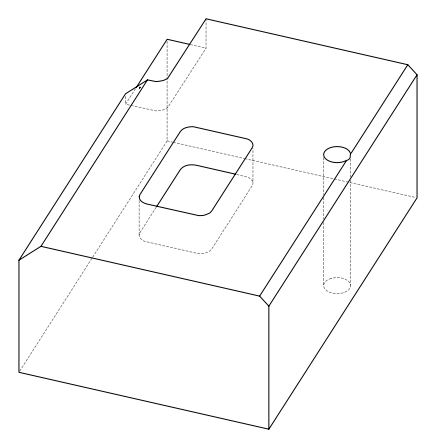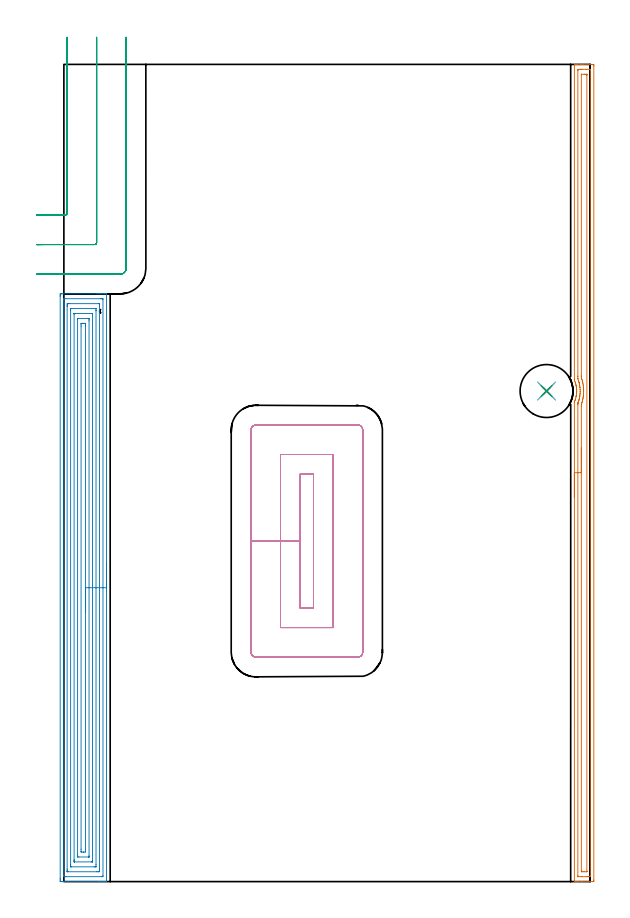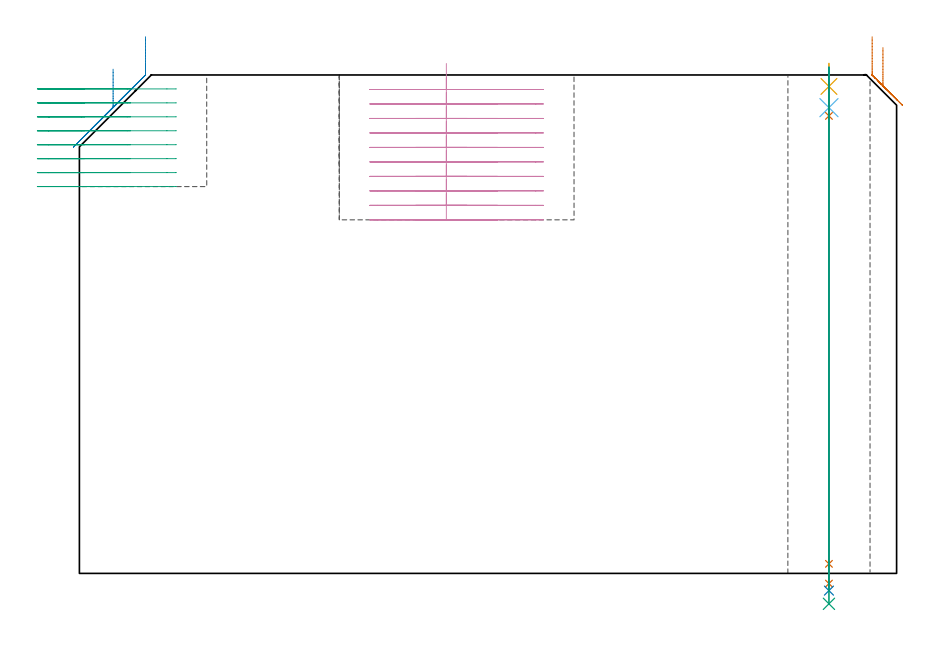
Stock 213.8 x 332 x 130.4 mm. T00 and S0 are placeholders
(PLAN: 9 operations, 6 tool changes, 42.5 min)
(1 AREA_MILL | FG_CHAMFER_SURFACE | UGT0205_001 | 8.19 min | 10365 mm3)
(2 AREA_MILL_1 | FG_CHAMFER_SURFACE_1 | UGT0205_001 | 13.69 min | 43617 mm3)
(3 MILL_CORNER_NOTCH_RECTANGULAR | CORNER_NOTCH_RECTANGULAR | NXT0201_012 | Follow Part, ap 4, ae 75% | 5.8 min | 88584 mm3)
(4 MILL_RECTANGULAR_POCKET | POCKET_RECTANGULAR_STRAIGHT | NXT0201_012 | Follow Part, ap 4, ae 75% | 13.08 min | 253390 mm3)
(5 SPOT_DRILL | STEP1HOLE | NXT0321_9005460120000 | 0.05 min | 217 mm3)
(6 DRILL_BLIND_HOLE_INTO_CENTER | STEP1HOLE | UGT0301_180 | 0.04 min | 102 mm3)
(7 GUN_DRILL_THROUGH_HOLE | STEP1HOLE | UGT0307_001 | 0.58 min | 2404 mm3)
(8 SPADE_DRILL_TO_ENLARGE_THROUGH_HOLE | STEP1HOLE | UGT0306_004 | 0.55 min | 15955 mm3)
(9 DRILL_TO_ENLARGE_THROUGH_HOLE | STEP1HOLE | UGT0301_052 | 0.56 min | 28651 mm3)
(TOOL UGT0205_001 | Chamfer Mill 20 x 3 x 45 deg. | D20 FL50 Z2)
(TOOL NXT0201_012 | ENDMILL 16mm [2P460-1600-NA 1630] | D16 FL38 Z6)
(TOOL NXT0321_9005460120000 | NC Spot Drill, 142deg, 12mm, Carbide, Uncoated | D12 PA142 FL30 Z2)
(TOOL UGT0301_180 | Twist Drill 5.7 mm | D5.7 PA118 FL55 Z2)
(TOOL UGT0307_001 | Gun Drill 5 mm | D5 PA130 FL24 Z1)
(TOOL UGT0306_004 | Spade Drill 13.5mm | D13.5 PA132 FL10 Z2)
(TOOL UGT0301_052 | Twist Drill 21.5 mm | D21.5 PA118 FL150 Z2)
(OP 1 AREA_MILL)
G17 G21 G94 G90
T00 M6
G54
G17 G0 G90 X207.4 Y156.132 S1061 M3
G43 Z140.4 H0
G94 G1 Y156.17 Z139.528 F250.
Y156.284 Z138.663
Y156.473 Z137.812
Y156.735 Z136.98
Y157.069 Z136.174
Y157.472 Z135.4
Y157.94 Z134.664
Y158.471 Z133.972
Y159.061 Z133.329
Y159.704 Z132.74
Y160.396 Z132.208
Y161.132 Z131.74
Y161.906 Z131.337
Y162.712 Z131.003
Y163.544 Z130.741
Y164.395 Z130.552
Y165.26 Z130.438
Y166.132 Z130.4
Y194.605
X207.404 Y194.896 Z130.389
X207.47 Y195.05 Z130.328
X207.482 Y195.079 Z130.316
X207.646 Y195.499 Z130.148
X207.715 Y195.692 Z130.082
X207.799 Y195.928 Z129.999
X207.94 Y196.393 Z129.858
X208.101 Y197.003 Z129.699
X208.124 Y197.122 Z129.676
X208.135 Y197.184 Z129.664
X208.15 Y197.269 Z129.646
X208.152 Y197.287 Z129.642
X208.223 Y197.716 Z129.572
X208.27 Y198.081 Z129.525
X208.281 Y198.163 Z129.515
X208.29 Y198.274 Z129.505
X208.321 Y198.609 Z129.478
X208.329 Y198.856 Z129.464
X208.333 Y198.916 Z129.462
X208.338 Y199.056 Z129.454
Y199.265 Z129.452
X208.339 Y199.503 Z129.453
X208.334 Y199.658 Z129.461
X208.33 Y199.731 Z129.463
X208.321 Y199.969 Z129.476
X208.316 Y200.045 Z129.484
X208.287 Y200.397 Z129.512
X208.228 Y200.843 Z129.569
X208.225 Y200.863 Z129.572
X208.127 Y201.444 Z129.672
X208.101 Y201.598 Z129.698
X208.067 Y201.736 Z129.732
X207.948 Y202.184 Z129.851
X207.814 Y202.63 Z129.984
X207.655 Y203.078 Z130.142
X207.472 Y203.544 Z130.325
X207.404 Y203.706 Z130.389
X207.4 Y204.438 Z130.4
Y331.821
X207.396 Y331.999 Z130.394
X207.743 Y332. Z130.057
X208.006 Z129.794
X208.71 Z129.085
X209.942 Z127.854
X210.47 Z127.324
X211.086 Z126.709
X214.606 Z123.191
X214.87 Y331.997 Z122.927
X215.292 Y331.99 Z122.506
X215.296 Y331.807 Z122.502
X215.299 Y331.374 Z122.501
Y0.626
X215.296 Y0.193 Z122.502
X215.292 Y0.01 Z122.506
X214.87 Y0. Z122.927
X210.47 Z127.324
X209.062 Z128.734
X208.71 Z129.085
X208.006 Z129.794
X207.745 Z130.055
X207.396 Y0.001 Z130.394
X207.4 Y0.179 Z130.4
Y166.132
X208.814 Z128.986
Y193.711
X208.817 Y194.105 Z128.983
X208.82 Y194.302 Z128.98
X208.822 Y194.348 Z128.978
X208.833 Y194.385 Z128.967
X208.857 Y194.456 Z128.943
X208.909 Y194.605 Z128.891
X209.085 Y195.118 Z128.715
X209.205 Y195.499 Z128.595
X209.255 Y195.669 Z128.545
X209.292 Y195.802 Z128.508
X209.444 Y196.393 Z128.356
X209.46 Y196.459 Z128.34
X209.471 Y196.514 Z128.329
X209.59 Y197.184 Z128.21
X209.604 Y197.273 Z128.196
X209.606 Y197.287 Z128.194
X209.695 Y198.075 Z128.105
X209.703 Y198.181 Z128.097
X209.746 Y198.917 Z128.054
X209.749 Y199.075 Z128.051
X209.739 Y199.817 Z128.061
X209.733 Y199.969 Z128.067
X209.671 Y200.78 Z128.129
X209.662 Y200.863 Z128.138
X209.59 Y201.391 Z128.21
X209.528 Y201.757 Z128.272
X209.522 Y201.791 Z128.278
X209.442 Y202.201 Z128.358
X209.362 Y202.535 Z128.438
X209.332 Y202.65 Z128.468
X209.23 Y203.016 Z128.57
X209.065 Y203.544 Z128.735
X208.831 Y204.228 Z128.969
X208.821 Y204.325 Z128.979
X208.819 Y204.438 Z128.981
X208.814 Y205.226 Z128.986
Y205.332
X208.815 Y329.48 Z128.985
X208.816 Y329.586 Z128.984
X208.821 Y329.971 Z128.979
X209.192 Y329.991 Z128.608
X209.59 Y329.997 Z128.21
X210.063 Y330. Z127.737
X210.47 Z127.33
X212.23 Z125.57
X213.583 Z124.217
X213.796 Y329.998 Z124.004
X213.83 Y329.996 Z123.97
X213.864 Y329.99 Z123.936
X213.879 Y329.983 Z123.921
X213.88 Y329.956 Z123.92
X213.885 Y329.693 Z123.915
Y2.52
X213.884 Y2.414 Z123.916
X213.879 Y2.029 Z123.921
X213.508 Y2.009 Z124.292
X213.11 Y2.003 Z124.69
X212.637 Y2. Z125.163
X212.23 Z125.57
X210.47 Z127.33
X209.117 Z128.683
X208.904 Y2.002 Z128.896
X208.87 Y2.004 Z128.93
X208.836 Y2.01 Z128.964
X208.821 Y2.017 Z128.979
X208.82 Y2.044 Z128.98
X208.815 Y2.307 Z128.985
X208.814 Y166.132 Z128.986
X210.228 Z127.572
X210.229 Y193.062 Z127.571
X210.234 Y193.711 Z127.566
X210.235 Y193.832 Z127.565
X210.261 Y193.924 Z127.539
X210.47 Y194.584 Z127.33
X210.477 Y194.605 Z127.323
X210.664 Y195.302 Z127.136
X210.715 Y195.499 Z127.085
X210.836 Y196.021 Z126.964
X210.902 Y196.393 Z126.898
X210.969 Y196.78 Z126.831
X211.034 Y197.287 Z126.766
X211.068 Y197.574 Z126.732
X211.121 Y198.181 Z126.679
X211.134 Y198.4 Z126.666
X211.164 Y199.075 Z126.636
X211.163 Y199.265 Z126.637
X211.15 Y199.969 Z126.65
X211.139 Y200.183 Z126.661
X211.085 Y200.863 Z126.715
X211.057 Y201.16 Z126.743
X210.974 Y201.757 Z126.826
X210.9 Y202.214 Z126.9
X210.821 Y202.65 Z126.979
X210.654 Y203.358 Z127.146
X210.603 Y203.544 Z127.197
X210.47 Y204.007 Z127.33
X210.333 Y204.438 Z127.467
X210.269 Y204.643 Z127.531
X210.236 Y204.767 Z127.564
X210.233 Y204.846 Z127.567
X210.231 Y205.008 Z127.569
X210.229 Y205.332 Z127.571
Y205.578
Y327.798
X210.23 Y327.921 Z127.57
X210.233 Y327.981 Z127.567
X210.235 Y327.989 Z127.565
X210.244 Y327.993 Z127.556
X210.273 Y327.998 Z127.527
X211.35 Y328. Z126.45
X212.032 Y327.999 Z125.768
X212.23 Y327.995 Z125.57
X212.428 Y327.99 Z125.372
X212.465 Y327.981 Z125.335
X212.467 Y327.945 Z125.333
X212.47 Y327.88 Z125.33
X212.471 Y327.798 Z125.329
X212.472 Y327.553 Z125.328
X212.471 Y4.202 Z125.329
X212.47 Y4.079 Z125.33
X212.467 Y4.019 Z125.333
X212.465 Y4.011 Z125.335
X212.456 Y4.007 Z125.344
X212.427 Y4.002 Z125.373
X211.35 Y4. Z126.45
X210.668 Y4.001 Z127.132
X210.47 Y4.005 Z127.33
X210.273 Y4.01 Z127.527
X210.235 Y4.019 Z127.565
X210.233 Y4.055 Z127.567
X210.23 Y4.12 Z127.57
X210.229 Y4.202 Z127.571
Y4.447
X210.228 Y166.132 Z127.572
Y167.003 Z127.61
Y167.868 Z127.723
Y168.72 Z127.912
Y169.552 Z128.175
Y170.358 Z128.508
Y171.132 Z128.911
Y171.868 Z129.38
Y172.56 Z129.911
Y173.203 Z130.5
Y173.792 Z131.144
Y174.323 Z131.836
Y174.792 Z132.572
Y175.195 Z133.345
Y175.529 Z134.151
Y175.791 Z134.983
Y175.98 Z135.835
Y176.094 Z136.7
Y176.132 Z137.572
G0 Z140.4
M5
M2
(OP 2 AREA_MILL_1)
G17 G21 G94 G90
T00 M6
G54
G17 G0 G90 X17.3 Y129.4 S1061 M3
G43 Z140.4 H0
G94 G1 Y129.362 Z139.528 F250.
Y129.248 Z138.663
Y129.059 Z137.812
Y128.797 Z136.98
Y128.463 Z136.174
Y128.06 Z135.4
Y127.591 Z134.664
Y127.06 Z133.972
Y126.471 Z133.329
Y125.828 Z132.739
Y125.136 Z132.208
Y124.4 Z131.74
Y123.626 Z131.337
Y122.82 Z131.003
Y121.988 Z130.741
Y121.136 Z130.552
Y120.272 Z130.438
Y119.4 Z130.4
Y0.168
X17.297 Y0.01 Z130.388
X17.269 Y0.007 Z130.36
X16.901 Y0. Z130.
X16.552 Z129.651
X15.883 Z128.978
X14.662 Z127.759
X14.109 Z127.204
X1.927 Z115.024
X-0.36 Z112.738
X-0.97 Y0.001 Z112.127
X-1.192 Y0.003 Z111.905
X-1.492 Y0.008 Z111.606
X-1.494 Y0.087 Z111.603
X-1.499 Y0.615 Z111.601
X-1.5 Y1.148 Z111.6
Y237.825
X-1.499 Y238.185 Z111.601
X-1.494 Y238.713 Z111.603
X-1.492 Y238.792 Z111.606
X-0.97 Y238.796 Z112.127
X-0.36 Y238.8 Z112.738
X13.499 Z126.594
X14.109 Z127.204
X14.662 Z127.759
X14.996 Z128.092
X15.549 Z128.645
X15.883 Z128.978
X16.552 Z129.651
X16.901 Z130.001
X17.269 Y238.793 Z130.36
X17.297 Y238.79 Z130.388
X17.3 Y238.632 Z130.4
Y119.4
X15.886 Z128.986
Y2.401
X15.883 Y2.01 Z128.983
X15.393 Y2.001 Z128.493
X0.804 Y2. Z113.904
X0.314 Y2.001 Z113.414
X-0.083 Y2.01 Z113.017
X-0.086 Y2.401 Z113.014
Y2.404
Y236.399
X-0.083 Y236.79 Z113.017
X0.407 Y236.799 Z113.507
X14.996 Y236.8 Z128.096
X15.486 Y236.799 Z128.586
X15.883 Y236.79 Z128.983
X15.886 Y236.399 Z128.986
Y119.4
X14.471 Z127.571
Y5.08
X14.47 Y4.717 Z127.57
X14.466 Y4.187 Z127.566
X14.464 Y4.015 Z127.564
X14.291 Y4.004 Z127.391
X14.109 Y4.002 Z127.209
X13.408 Y4. Z126.508
X1.691 Y4.001 Z114.791
X1.505 Y4.003 Z114.605
X1.381 Y4.007 Z114.481
X1.34 Y4.01 Z114.44
X1.335 Y4.025 Z114.435
X1.333 Y4.066 Z114.433
X1.33 Y4.187 Z114.43
X1.329 Y4.552 Z114.429
X1.328 Y5.08 Z114.428
X1.329 Y233.72 Z114.429
X1.33 Y234.083 Z114.43
X1.334 Y234.613 Z114.434
X1.336 Y234.785 Z114.436
X1.509 Y234.796 Z114.609
X1.691 Y234.798 Z114.791
X2.392 Y234.8 Z115.492
X14.109 Y234.799 Z127.209
X14.295 Y234.797 Z127.395
X14.419 Y234.793 Z127.519
X14.46 Y234.79 Z127.56
X14.465 Y234.775 Z127.565
X14.467 Y234.734 Z127.567
X14.47 Y234.613 Z127.57
X14.471 Y234.248 Z127.571
Y233.72
Y119.4
X13.057 Z126.157
Y6.867
X13.055 Y6.142 Z126.155
X13.052 Y6.037 Z126.152
X13.051 Y6.014 Z126.151
X13.033 Y6.01 Z126.133
X12.981 Y6.006 Z126.081
X12.766 Y6.002 Z125.866
X12.335 Y6. Z125.435
X3.026 Y6.001 Z116.126
X2.82 Y6.004 Z115.92
X2.769 Y6.007 Z115.869
X2.749 Y6.01 Z115.849
X2.748 Y6.025 Z115.848
X2.746 Y6.095 Z115.846
X2.743 Y6.7 Z115.843
Y6.867
Y231.933
X2.745 Y232.658 Z115.845
X2.748 Y232.763 Z115.848
X2.749 Y232.786 Z115.849
X2.767 Y232.79 Z115.867
X2.819 Y232.794 Z115.919
X3.034 Y232.798 Z116.134
X3.465 Y232.8 Z116.565
X12.774 Y232.799 Z125.874
X12.98 Y232.796 Z126.08
X13.031 Y232.793 Z126.131
X13.051 Y232.79 Z126.151
X13.052 Y232.774 Z126.152
X13.054 Y232.705 Z126.154
X13.057 Y232.1 Z126.157
Y231.933
Y119.4
X11.643 Z124.743
X11.642 Y8.26 Z124.742
X11.641 Y8.13 Z124.741
X11.637 Y8.026 Z124.737
X11.634 Y8.008 Z124.734
X11.629 Y8.006 Z124.729
X11.61 Y8.003 Z124.71
X11.448 Y8.001 Z124.548
X11.209 Y8. Z124.309
X4.352 Y8.001 Z117.452
X4.259 Y8.002 Z117.359
X4.203 Y8.005 Z117.303
X4.173 Y8.01 Z117.273
X4.164 Y8.017 Z117.264
X4.163 Y8.064 Z117.263
X4.158 Y8.457 Z117.258
X4.157 Y8.653 Z117.257
Y8.849
X4.158 Y230.54 Z117.258
X4.159 Y230.67 Z117.259
X4.163 Y230.774 Z117.263
X4.166 Y230.792 Z117.266
X4.171 Y230.794 Z117.271
X4.19 Y230.797 Z117.29
X4.352 Y230.799 Z117.452
X4.591 Y230.8 Z117.691
X11.448 Y230.799 Z124.548
X11.541 Y230.798 Z124.641
X11.597 Y230.794 Z124.697
X11.627 Y230.79 Z124.727
X11.636 Y230.783 Z124.736
X11.637 Y230.735 Z124.737
X11.642 Y230.343 Z124.742
X11.643 Y230.147 Z124.743
Y229.951
Y119.4
X10.229 Z123.329
X10.228 Y10.439 Z123.328
X10.227 Y10.16 Z123.327
X10.224 Y10.022 Z123.324
X10.222 Y10.012 Z123.322
X10.21 Y10.008 Z123.31
X10.172 Y10.003 Z123.272
X10.11 Y10. Z123.21
X6.126 Y10.001 Z119.226
X5.671 Y10.004 Z118.771
X5.589 Y10.01 Z118.689
X5.578 Y10.098 Z118.678
X5.575 Y10.439 Z118.675
X5.572 Y10.997 Z118.672
Y228.361
X5.573 Y228.64 Z118.673
X5.576 Y228.778 Z118.676
X5.578 Y228.788 Z118.678
X5.59 Y228.792 Z118.69
X5.628 Y228.797 Z118.728
X5.69 Y228.799 Z118.79
X9.674 Z122.774
X10.129 Y228.796 Z123.229
X10.211 Y228.79 Z123.311
X10.222 Y228.702 Z123.322
X10.225 Y228.361 Z123.325
X10.228 Y227.803 Z123.328
X10.229 Y119.4 Z123.329
X8.815 Z121.915
Y13.118
X8.812 Y12.225 Z121.912
X8.811 Y12.201 Z121.911
X8.787 Y12.01 Z121.887
X8.122 Y12.001 Z121.222
X7.9 Z121.
X7.233 Y12.004 Z120.333
X7.013 Y12.01 Z120.113
X6.989 Y12.225 Z120.089
X6.987 Y12.251 Z120.087
X6.985 Y13.146 Z120.085
Y225.681
X6.988 Y226.575 Z120.088
X6.989 Y226.599 Z120.089
X7.013 Y226.79 Z120.113
X7.678 Y226.798 Z120.778
X7.9 Y226.799 Z121.
X8.567 Y226.796 Z121.667
X8.787 Y226.79 Z121.887
X8.811 Y226.575 Z121.911
X8.813 Y226.549 Z121.913
X8.815 Y225.681 Z121.915
Y119.4
Y118.528 Z121.953
Y117.663 Z122.067
Y116.812 Z122.255
Y115.98 Z122.518
Y115.174 Z122.852
Y114.4 Z123.254
Y113.664 Z123.723
Y112.972 Z124.254
Y112.329 Z124.844
Y111.74 Z125.487
Y111.208 Z126.179
Y110.74 Z126.915
Y110.337 Z127.688
Y110.003 Z128.494
Y109.741 Z129.326
Y109.552 Z130.178
Y109.438 Z131.043
Y109.4 Z131.915
G0 Z140.4
M5
M2
(OP 3 MILL_CORNER_NOTCH_RECTANGULAR)
G17 G21 G94 G90
T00 M6
G54
G17 G0 G90 X-11. Y270.767 S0 M3
G43 Z140.4 H1
Z126.75
G94 G1 X-8. Y270.799 F250.
G2 X-7.746 Y270.8 R24. F500.
G1 X0.504
G3 X1.3 Y271.596 R0.8
G1 Y340.
Y343. F250.
G0 Z140.4
X-10.999 Y258.734
Z126.75
G1 X-8. Y258.797
G2 X-7.746 Y258.8 R12. F500.
G1 X12.504
G3 X13.3 Y259.596 R0.8
G1 Y340.
Y343. F250.
G0 Z140.4
X-10.746 Y246.8
Z126.75
G1 X-7.746
X22.9 F500.
G3 X25.3 Y249.2 R2.4
G1 Y340.
Y343. F250.
G0 Z140.4
X-11. Y270.767
Z123.1
G1 X-8. Y270.799
G2 X-7.746 Y270.8 R24. F500.
G1 X0.504
G3 X1.3 Y271.596 R0.8
G1 Y340.
Y343. F250.
G0 Z140.4
X-10.999 Y258.734
Z123.1
G1 X-8. Y258.797
G2 X-7.746 Y258.8 R12. F500.
G1 X12.504
G3 X13.3 Y259.596 R0.8
G1 Y340.
Y343. F250.
G0 Z140.4
X-10.746 Y246.8
Z123.1
G1 X-7.746
X22.9 F500.
G3 X25.3 Y249.2 R2.4
G1 Y340.
Y343. F250.
G0 Z140.4
X-11. Y270.788
Z119.45
G1 X-8. Y270.8
X-7.907 F500.
X0.504
G3 X1.3 Y271.596 R0.8
G1 Y340.
Y343. F250.
G0 Z140.4
X-11. Y258.776
Z119.45
G1 X-8. Y258.8
X-7.907 F500.
X12.504
G3 X13.3 Y259.596 R0.8
G1 Y340.
Y343. F250.
G0 Z140.4
X-10.907 Y246.8
Z119.45
G1 X-7.907
X22.9 F500.
G3 X25.3 Y249.2 R2.4
G1 Y340.
Y343. F250.
G0 Z140.4
X-11. Y270.8
Z115.8
G1 X-8.
X0.504 F500.
G3 X1.3 Y271.596 R0.8
G1 Y340.
Y343. F250.
G0 Z140.4
X-11. Y258.8
Z115.8
G1 X-8.
X12.504 F500.
G3 X13.3 Y259.596 R0.8
G1 Y340.
Y343. F250.
G0 Z140.4
X-11. Y246.8
Z115.8
G1 X-8.
X22.9 F500.
G3 X25.3 Y249.2 R2.4
G1 Y340.
Y343. F250.
G0 Z140.4
X-11. Y270.8
Z112.15
G1 X-8.
X0.504 F500.
G3 X1.3 Y271.596 R0.8
G1 Y340.
Y343. F250.
G0 Z140.4
X-11. Y258.8
Z112.15
G1 X-8.
X12.504 F500.
G3 X13.3 Y259.596 R0.8
G1 Y340.
Y343. F250.
G0 Z140.4
X-11. Y246.8
Z112.15
G1 X-8.
X22.9 F500.
G3 X25.3 Y249.2 R2.4
G1 Y340.
Y343. F250.
G0 Z140.4
X-11. Y270.8
Z108.5
G1 X-8.
X0.504 F500.
G3 X1.3 Y271.596 R0.8
G1 Y340.
Y343. F250.
G0 Z140.4
X-11. Y258.8
Z108.5
G1 X-8.
X12.504 F500.
G3 X13.3 Y259.596 R0.8
G1 Y340.
Y343. F250.
G0 Z140.4
X-11. Y246.8
Z108.5
G1 X-8.
X22.9 F500.
G3 X25.3 Y249.2 R2.4
G1 Y340.
Y343. F250.
G0 Z140.4
X-11. Y270.8
Z104.85
G1 X-8.
X0.504 F500.
G3 X1.3 Y271.596 R0.8
G1 Y340.
Y343. F250.
G0 Z140.4
X-11. Y258.8
Z104.85
G1 X-8.
X12.504 F500.
G3 X13.3 Y259.596 R0.8
G1 Y340.
Y343. F250.
G0 Z140.4
X-11. Y246.8
Z104.85
G1 X-8.
X22.9 F500.
G3 X25.3 Y249.2 R2.4
G1 Y340.
Y343. F250.
G0 Z140.4
X-11. Y270.8
Z101.2
G1 X-8.
X0.504 F500.
G3 X1.3 Y271.596 R0.8
G1 Y340.
Y343. F250.
G0 Z140.4
X-11. Y258.8
Z101.2
G1 X-8.
X12.504 F500.
G3 X13.3 Y259.596 R0.8
G1 Y340.
Y343. F250.
G0 Z140.4
X-11. Y246.8
Z101.2
G1 X-8.
X22.9 F500.
G3 X25.3 Y249.2 R2.4
G1 Y340.
Y343. F250.
G0 Z140.4
M5
M2
(OP 4 MILL_RECTANGULAR_POCKET)
G17 G21 G94 G90
T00 M6
G54
G17 G0 G90 X96. Y163.691 S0 M3
G43 Z140.4 H1
Z133.4
G94 G1 Y138.35 Z126.61 F250.
Y111.2 F500.
X101.4
Y165.5
X96.
Y138.35
X88.
Y103.2
X109.4
Y173.5
X88.
Y138.35
X76.
Y93.2
G3 X78. Y91.2 R2.
G1 X119.4
G3 X121.4 Y93.2 R2.
G1 Y183.5
G3 X119.4 Y185.5 R2.
G1 X78.
G3 X76. Y183.5 R2.
G1 Y138.35
Y137.35
G0 X96. Y163.691 Z129.61
G1 Y138.35 Z122.82 F250.
Y111.2 F500.
X101.4
Y165.5
X96.
Y138.35
X88.
Y103.2
X109.4
Y173.5
X88.
Y138.35
X76.
Y93.2
G3 X78. Y91.2 R2.
G1 X119.4
G3 X121.4 Y93.2 R2.
G1 Y183.5
G3 X119.4 Y185.5 R2.
G1 X78.
G3 X76. Y183.5 R2.
G1 Y138.35
Y137.35
G0 X96. Y163.691 Z125.82
G1 Y138.35 Z119.03 F250.
Y111.2 F500.
X101.4
Y165.5
X96.
Y138.35
X88.
Y103.2
X109.4
Y173.5
X88.
Y138.35
X76.
Y93.2
G3 X78. Y91.2 R2.
G1 X119.4
G3 X121.4 Y93.2 R2.
G1 Y183.5
G3 X119.4 Y185.5 R2.
G1 X78.
G3 X76. Y183.5 R2.
G1 Y138.35
Y137.35
G0 X96. Y163.691 Z122.03
G1 Y138.35 Z115.24 F250.
Y111.2 F500.
X101.4
Y165.5
X96.
Y138.35
X88.
Y103.2
X109.4
Y173.5
X88.
Y138.35
X76.
Y93.2
G3 X78. Y91.2 R2.
G1 X119.4
G3 X121.4 Y93.2 R2.
G1 Y183.5
G3 X119.4 Y185.5 R2.
G1 X78.
G3 X76. Y183.5 R2.
G1 Y138.35
Y137.35
G0 X96. Y163.691 Z118.24
G1 Y138.35 Z111.45 F250.
Y111.2 F500.
X101.4
Y165.5
X96.
Y138.35
X88.
Y103.2
X109.4
Y173.5
X88.
Y138.35
X76.
Y93.2
G3 X78. Y91.2 R2.
G1 X119.4
G3 X121.4 Y93.2 R2.
G1 Y183.5
G3 X119.4 Y185.5 R2.
G1 X78.
G3 X76. Y183.5 R2.
G1 Y138.35
Y137.35
G0 X96. Y163.691 Z114.45
G1 Y138.35 Z107.66 F250.
Y111.2 F500.
X101.4
Y165.5
X96.
Y138.35
X88.
Y103.2
X109.4
Y173.5
X88.
Y138.35
X76.
Y93.2
G3 X78. Y91.2 R2.
G1 X119.4
G3 X121.4 Y93.2 R2.
G1 Y183.5
G3 X119.4 Y185.5 R2.
G1 X78.
G3 X76. Y183.5 R2.
G1 Y138.35
Y137.35
G0 X96. Y163.691 Z110.66
G1 Y138.35 Z103.87 F250.
Y111.2 F500.
X101.4
Y165.5
X96.
Y138.35
X88.
Y103.2
X109.4
Y173.5
X88.
Y138.35
X76.
Y93.2
G3 X78. Y91.2 R2.
G1 X119.4
G3 X121.4 Y93.2 R2.
G1 Y183.5
G3 X119.4 Y185.5 R2.
G1 X78.
G3 X76. Y183.5 R2.
G1 Y138.35
Y137.35
G0 X96. Y163.691 Z106.87
G1 Y138.35 Z100.08 F250.
Y111.2 F500.
X101.4
Y165.5
X96.
Y138.35
X88.
Y103.2
X109.4
Y173.5
X88.
Y138.35
X76.
Y93.2
G3 X78. Y91.2 R2.
G1 X119.4
G3 X121.4 Y93.2 R2.
G1 Y183.5
G3 X119.4 Y185.5 R2.
G1 X78.
G3 X76. Y183.5 R2.
G1 Y138.35
Y137.35
G0 X96. Y163.691 Z103.08
G1 Y138.35 Z96.29 F250.
Y111.2 F500.
X101.4
Y165.5
X96.
Y138.35
X88.
Y103.2
X109.4
Y173.5
X88.
Y138.35
X76.
Y93.2
G3 X78. Y91.2 R2.
G1 X119.4
G3 X121.4 Y93.2 R2.
G1 Y183.5
G3 X119.4 Y185.5 R2.
G1 X78.
G3 X76. Y183.5 R2.
G1 Y138.35
Y137.35
G0 X96. Y163.691 Z99.29
G1 Y138.35 Z92.5 F250.
Y111.2 F500.
X101.4
Y165.5
X96.
Y138.35
X88.
Y103.2
X109.4
Y173.5
X88.
Y138.35
X76.
Y93.2
G3 X78. Y91.2 R2.
G1 X119.4
G3 X121.4 Y93.2 R2.
G1 Y183.5
G3 X119.4 Y185.5 R2.
G1 X78.
G3 X76. Y183.5 R2.
G1 Y138.35
Y137.35
G0 Z140.4
M5
M2
(OP 5 SPOT_DRILL)
G17 G21 G94 G90
T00 M6
G54
G17 G0 G90 X196.1 Y199.3 S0 M3
G43 Z140.4 H0
G94 G81 G98 Z127.4 F250. R133.4
G80
M5
M2
(OP 6 DRILL_BLIND_HOLE_INTO_CENTER)
G17 G21 G94 G90
T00 M6
G54
G17 G0 G90 X196.1 Y199.3 S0 M3
G43 Z140.4 H0
G94 G81 G98 Z121.85 F250. R132.4
G80
M5
M2
(OP 7 GUN_DRILL_THROUGH_HOLE)
G17 G21 G94 G90
T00 M6
G54
G17 G0 G90 X196.1 Y199.3 M8
G43 Z140.4 H0
Z128.512
S716 M3
G94 G1 Z119.686 F125. M26
G4 X.084
Z2.5 F250.
G4 X.084
Z-2.666 F125.
G4 X.084
M5
M9
G0 Z128.512
Z140.4
M2
(OP 8 SPADE_DRILL_TO_ENLARGE_THROUGH_HOLE)
G17 G21 G94 G90
T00 M6
G54
G17 G0 G90 X196.1 Y199.3 S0 M3
G43 Z140.4 H0
G94 G73 G98 Z-4.505 F250. Q13.491 R132.4
G80
M5
M2
(OP 9 DRILL_TO_ENLARGE_THROUGH_HOLE)
G17 G21 G94 G90
T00 M6
G54
G17 G0 G90 X196.1 Y199.3 S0 M3
G43 Z140.4 H0
G94 G73 G98 Z-7.959 F250. Q19.766 R132.4
G80
M5
M2
